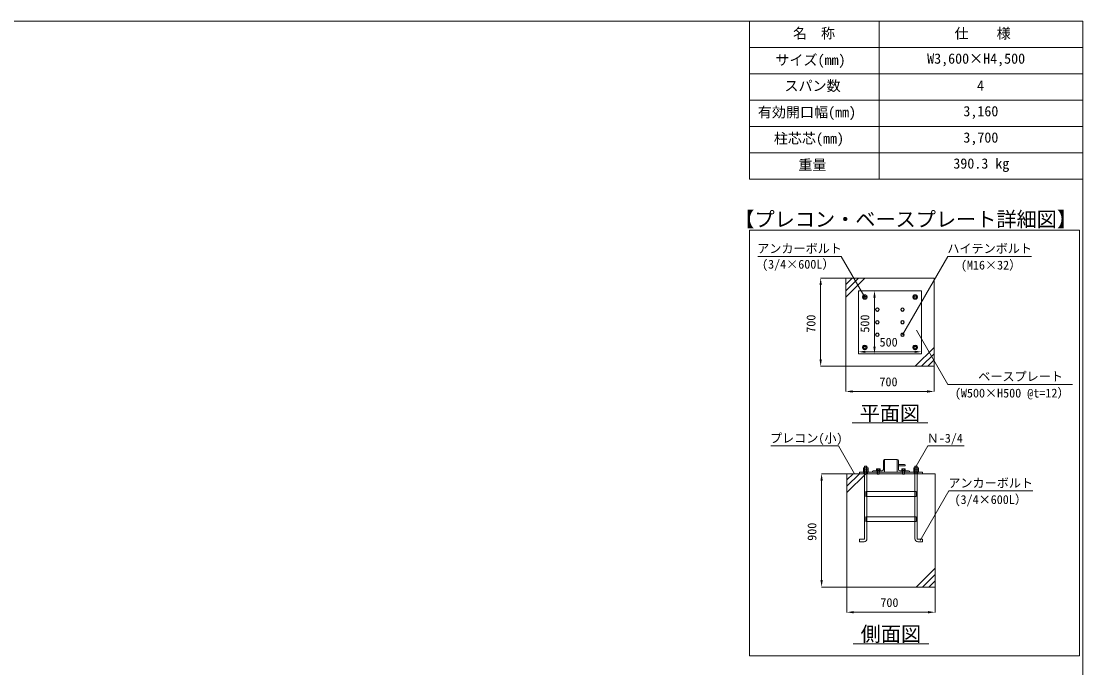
# Model space of a CAD drawing. Units: millimetres, scale not verified. Extents: x -82240 to -62115, y -14438 to 14438.
# Drawn here: x -70540 to -62115, y -5696 to -562 of the extents above; entities that cross this region are included whole.
import ezdxf
from ezdxf.enums import TextEntityAlignment as Align

# ---------------------------------------------------------------- set-up
doc = ezdxf.new("R2010")
doc.units = ezdxf.units.MM
doc.header["$LTSCALE"] = 38
doc.linetypes.add('DASHED1', pattern=[1.8, 1.2, -0.6])
for name, color, linetype, lineweight in [('0-6_ﾎﾞﾙﾄ類', 2, 'Continuous', 18), ('0-9_基礎工事用PCA小', 7, 'Continuous', 18), ('0-A_図面枠', 7, 'Continuous', 18), ('0-B_寸法', 3, 'Continuous', 18), ('1-4_表', 7, 'Continuous', 18), ('1-6_標準柱', 7, 'Continuous', 18), ('1-7_文字', 7, 'Continuous', 18)]:
    doc.layers.add(name, color=color, linetype=linetype, lineweight=lineweight)
doc.styles.add('ＭＳ ゴシック', font='')
doc.styles.get('ＭＳ ゴシック').set_extended_font_data('MS Gothic')

msp = doc.modelspace()

# ---------------------------------------------------------------- linework, layer by layer
at = {"layer": '0-6_ﾎﾞﾙﾄ類'}
for p, q in [((-63847.38, -4122.69), (-63847.38, -4108.11)), ((-63847.38, -4125.54), (-63847.38, -4140.12)), ((-63828.33, -4122.69), (-63828.33, -4108.11)), ((-63828.33, -4125.54), (-63828.33, -4140.12)), ((-63749.7, -4115.7), (-63751.53, -4116.75)), ((-63751.53, -4116.75), (-63751.53, -4125.51)), ((-63724.2, -4125.51), (-63751.53, -4125.51)), ((-63726.03, -4115.7), (-63749.7, -4115.7)), ((-63726.63, -4125.72), (-63749.1, -4125.72)), ((-63744.69, -4116.75), (-63744.69, -4125.51)), ((-63731.04, -4116.75), (-63731.04, -4125.51)), ((-63726.03, -4115.7), (-63724.2, -4116.75)), ((-63724.2, -4116.75), (-63724.2, -4125.51)), ((-63549.69, -4115.7), (-63551.52, -4116.75)), ((-63551.52, -4116.75), (-63551.52, -4125.51)), ((-63524.19, -4125.51), (-63551.52, -4125.51)), ((-63526.02, -4115.7), (-63549.69, -4115.7)), ((-63526.62, -4125.72), (-63549.12, -4125.72)), ((-63544.71, -4116.75), (-63544.71, -4125.51)), ((-63531.03, -4116.75), (-63531.03, -4125.51)), ((-63526.02, -4115.7), (-63524.19, -4116.75)), ((-63524.19, -4116.75), (-63524.19, -4125.51)), ((-63447.39, -4122.69), (-63447.39, -4108.11)), ((-63447.39, -4125.54), (-63447.39, -4140.12)), ((-63428.34, -4122.69), (-63428.34, -4108.11)), ((-63428.34, -4125.54), (-63428.34, -4140.12)), ((-63745.86, -4154.7), (-63745.86, -4132.71)), ((-63738, -4128.72), (-63739.05, -4132.71)), ((-63736.68, -4128.72), (-63737.73, -4132.71)), ((-63731.1, -4157.52), (-63731.1, -4132.71)), ((-63729.87, -4154.7), (-63731.1, -4157.52)), ((-63729.87, -4154.7), (-63729.87, -4132.71)), ((-63545.88, -4154.7), (-63545.88, -4132.71)), ((-63537.99, -4128.72), (-63539.07, -4132.71)), ((-63536.67, -4128.72), (-63537.75, -4132.71)), ((-63531.09, -4157.52), (-63531.09, -4132.71)), ((-63529.86, -4154.7), (-63531.09, -4157.52)), ((-63529.86, -4154.7), (-63529.86, -4132.71))]:
    msp.add_line(p, q, dxfattribs=at)
for points in [[(-63854.64, -2736.09), (-63863.88, -2752.08), (-63854.64, -2768.1), (-63836.16, -2768.1), (-63826.92, -2752.08), (-63836.16, -2736.09)], [(-63436.17, -2736.09), (-63426.93, -2752.08), (-63436.17, -2768.1), (-63454.65, -2768.1), (-63463.89, -2752.08), (-63454.65, -2736.09)], [(-63752.25, -2840.25), (-63759.06, -2852.1), (-63752.25, -2863.92), (-63738.57, -2863.92), (-63731.73, -2852.1), (-63738.57, -2840.25)], [(-63552.24, -2840.25), (-63559.08, -2852.1), (-63552.24, -2863.92), (-63538.56, -2863.92), (-63531.75, -2852.1), (-63538.56, -2840.25)], [(-63752.25, -2940.27), (-63759.06, -2952.09), (-63752.25, -2963.94), (-63738.57, -2963.94), (-63731.73, -2952.09), (-63738.57, -2940.27)], [(-63552.24, -2940.27), (-63559.08, -2952.09), (-63552.24, -2963.94), (-63538.56, -2963.94), (-63531.75, -2952.09), (-63538.56, -2940.27)], [(-63752.25, -3040.26), (-63759.06, -3052.08), (-63752.25, -3063.93), (-63738.57, -3063.93), (-63731.73, -3052.08), (-63738.57, -3040.26)], [(-63552.24, -3040.26), (-63559.08, -3052.08), (-63552.24, -3063.93), (-63538.56, -3063.93), (-63531.75, -3052.08), (-63538.56, -3040.26)], [(-63854.64, -3168.09), (-63863.88, -3152.1), (-63854.64, -3136.08), (-63836.16, -3136.08), (-63826.92, -3152.1), (-63836.16, -3168.09)], [(-63436.17, -3168.09), (-63426.93, -3152.1), (-63436.17, -3136.08), (-63454.65, -3136.08), (-63463.89, -3152.1), (-63454.65, -3168.09)], [(-63856.35, -4122.69), (-63856.35, -4108.11), (-63819.39, -4108.11), (-63819.39, -4122.69), (-63821.88, -4124.1), (-63853.86, -4124.1)], [(-63856.35, -4125.54), (-63856.35, -4140.12), (-63819.39, -4140.12), (-63819.39, -4125.54), (-63821.88, -4124.1), (-63853.86, -4124.1)], [(-63751.86, -4125.72), (-63751.86, -4128.72), (-63723.87, -4128.72), (-63723.87, -4125.72)], [(-63551.88, -4125.72), (-63551.88, -4128.72), (-63523.86, -4128.72), (-63523.86, -4125.72)], [(-63456.33, -4122.69), (-63456.33, -4108.11), (-63419.4, -4108.11), (-63419.4, -4122.69), (-63421.86, -4124.1), (-63453.87, -4124.1)], [(-63456.33, -4125.54), (-63456.33, -4140.12), (-63419.4, -4140.12), (-63419.4, -4125.54), (-63421.86, -4124.1), (-63453.87, -4124.1)], [(-63855.87, -4140.12), (-63819.87, -4140.12), (-63819.87, -4142.7), (-63855.87, -4142.7)], [(-63723.87, -4128.72), (-63751.86, -4128.72), (-63751.86, -4132.71), (-63723.87, -4132.71)], [(-63523.86, -4128.72), (-63551.88, -4128.72), (-63551.88, -4132.71), (-63523.86, -4132.71)], [(-63455.88, -4140.12), (-63419.88, -4140.12), (-63419.88, -4142.7), (-63455.88, -4142.7)]]:
    msp.add_lwpolyline(points, close=True, dxfattribs=at)
for points in [[(-63729.87, -4154.7), (-63745.86, -4154.7), (-63744.63, -4157.52)], [(-63731.1, -4157.52), (-63744.63, -4157.52), (-63744.63, -4132.71)], [(-63529.86, -4154.7), (-63545.88, -4154.7), (-63544.65, -4157.52)], [(-63531.09, -4157.52), (-63544.65, -4157.52), (-63544.65, -4132.71)]]:
    msp.add_lwpolyline(points, dxfattribs=at)
for centre, radius in [((-63845.4, -2752.08), 15.99), ((-63845.4, -2752.08), 9.54), ((-63845.4, -2752.08), 8.1), ((-63445.41, -2752.08), 15.99), ((-63445.41, -2752.08), 9.54), ((-63445.41, -2752.08), 8.1), ((-63745.41, -2852.1), 14.01), ((-63745.41, -2852.1), 11.85), ((-63545.4, -2852.1), 14.01), ((-63545.4, -2852.1), 11.85), ((-63745.41, -2952.09), 14.01), ((-63745.41, -2952.09), 11.85), ((-63545.4, -2952.09), 14.01), ((-63545.4, -2952.09), 11.85), ((-63745.41, -3052.08), 14.01), ((-63745.41, -3052.08), 11.85), ((-63545.4, -3052.08), 14.01), ((-63545.4, -3052.08), 11.85), ((-63845.4, -3152.1), 15.99), ((-63845.4, -3152.1), 9.54), ((-63845.4, -3152.1), 8.1), ((-63445.41, -3152.1), 15.99), ((-63445.41, -3152.1), 9.54), ((-63445.41, -3152.1), 8.1)]:
    msp.add_circle(centre, radius, dxfattribs=at)
for centre, radius, start, end in [((-63845.4, -2752.08), 18, 122.734, 177.266), ((-63845.4, -2752.08), 18, 182.734, 237.266), ((-63845.4, -2752.08), 18, 62.734, 117.266), ((-63845.4, -2752.08), 18, 242.734, 297.266), ((-63845.4, -2752.08), 18, 2.734, 57.266), ((-63845.4, -2752.08), 18, 302.734, 357.266), ((-63445.41, -2752.08), 18, 122.734, 177.266), ((-63445.41, -2752.08), 18, 182.734, 237.266), ((-63445.41, -2752.08), 18, 62.734, 117.266), ((-63445.41, -2752.08), 18, 242.734, 297.266), ((-63445.41, -2752.08), 18, 2.734, 57.266), ((-63445.41, -2752.08), 18, 302.734, 357.266), ((-63845.4, -3152.1), 18, 122.734, 177.266), ((-63845.4, -3152.1), 18, 182.734, 237.266), ((-63845.4, -3152.1), 18, 62.734, 117.266), ((-63845.4, -3152.1), 18, 242.734, 297.266), ((-63845.4, -3152.1), 18, 2.734, 57.266), ((-63845.4, -3152.1), 18, 302.734, 357.266), ((-63445.41, -3152.1), 18, 122.734, 177.266), ((-63445.41, -3152.1), 18, 182.734, 237.266), ((-63445.41, -3152.1), 18, 62.734, 117.266), ((-63445.41, -3152.1), 18, 242.734, 297.266), ((-63445.41, -3152.1), 18, 2.734, 57.266), ((-63445.41, -3152.1), 18, 302.734, 357.266), ((-63851.88, -4114.92), 8.94, 240, 300), ((-63851.88, -4133.28), 8.94, 60, 120), ((-63837.87, -4091.64), 32.46, 252.932, 287.068), ((-63837.87, -4156.56), 32.46, 72.932, 107.068), ((-63823.86, -4114.92), 8.94, 239.975, 300.025), ((-63823.86, -4133.28), 8.94, 59.975, 120.025), ((-63748.11, -4121.76), 6.06, 55.616, 124.384), ((-63749.1, -4125.51), 0.21, 180, 270), ((-63737.88, -4138.32), 22.62, 72.412, 107.588), ((-63727.62, -4121.76), 6.06, 55.616, 124.384), ((-63726.63, -4125.51), 0.21, 270, 0), ((-63548.13, -4121.76), 6.06, 55.616, 124.384), ((-63549.12, -4125.51), 0.21, 180, 270), ((-63537.87, -4138.32), 22.62, 72.412, 107.588), ((-63527.61, -4121.76), 6.06, 55.616, 124.384), ((-63526.62, -4125.51), 0.21, 270, 0), ((-63451.86, -4114.92), 8.94, 240, 300), ((-63451.86, -4133.28), 8.94, 60, 120), ((-63437.88, -4091.64), 32.46, 252.932, 287.068), ((-63437.88, -4156.56), 32.46, 72.932, 107.068), ((-63423.87, -4114.92), 8.94, 239.975, 300.025), ((-63423.87, -4133.28), 8.94, 59.975, 120.025)]:
    msp.add_arc(centre, radius, start, end, dxfattribs=at)
at = {"layer": '0-9_基礎工事用PCA小'}
for p, q in [((-63995.4, -2752.08), (-63845.4, -2602.08)), ((-63995.4, -2702.1), (-63895.41, -2602.08)), ((-63995.4, -2652.09), (-63945.42, -2602.08)), ((-63295.41, -3152.1), (-63445.41, -3302.1)), ((-63295.41, -3202.08), (-63395.4, -3302.1)), ((-63295.41, -3252.09), (-63345.42, -3302.1)), ((-63987.87, -4304.7), (-63837.87, -4154.7)), ((-63987.87, -4254.72), (-63887.88, -4154.7)), ((-63987.87, -4204.71), (-63937.86, -4154.7)), ((-63847.38, -4154.7), (-63828.33, -4154.7)), ((-63428.34, -4154.7), (-63447.39, -4154.7)), ((-63828.33, -4334.7), (-63828.33, -4496.7)), ((-63447.39, -4334.7), (-63447.39, -4496.7)), ((-63828.33, -4534.71), (-63828.33, -4671.72)), ((-63447.39, -4534.71), (-63447.39, -4671.72)), ((-63287.88, -4904.7), (-63437.88, -5054.7)), ((-63287.88, -4954.71), (-63387.87, -5054.7)), ((-63287.88, -5004.72), (-63337.86, -5054.7))]:
    msp.add_line(p, q, dxfattribs=at)
at = {"layer": '0-9_基礎工事用PCA小', "linetype": 'DASHED1'}
for p, q in [((-63852.57, -4142.7), (-63852.57, -4154.7)), ((-63822.87, -4142.7), (-63822.87, -4154.7)), ((-63745.86, -4142.7), (-63745.86, -4154.7)), ((-63729.87, -4142.7), (-63729.87, -4154.7)), ((-63545.88, -4142.7), (-63545.88, -4154.7)), ((-63529.86, -4142.7), (-63529.86, -4154.7)), ((-63452.88, -4142.7), (-63452.88, -4154.7)), ((-63422.88, -4142.7), (-63422.88, -4154.7)), ((-63828.33, -4296.72), (-63828.33, -4334.7)), ((-63447.39, -4296.72), (-63447.39, -4334.7)), ((-63828.33, -4496.7), (-63828.33, -4534.71)), ((-63447.39, -4496.7), (-63447.39, -4534.71))]:
    msp.add_line(p, q, dxfattribs=at)
at = {"layer": '0-9_基礎工事用PCA小'}
for points in [[(-63995.4, -3302.1), (-63295.41, -3302.1), (-63295.41, -2602.08), (-63995.4, -2602.08)], [(-63895.41, -2702.1), (-63395.4, -2702.1), (-63395.4, -3202.08), (-63895.41, -3202.08)], [(-63987.87, -5054.7), (-63287.88, -5054.7), (-63287.88, -4154.7), (-63987.87, -4154.7)], [(-63887.88, -4154.7), (-63387.87, -4154.7), (-63387.87, -4142.7), (-63887.88, -4142.7)], [(-63837.87, -4296.72), (-63437.88, -4296.72), (-63437.88, -4334.7), (-63837.87, -4334.7)], [(-63837.87, -4496.7), (-63437.88, -4496.7), (-63437.88, -4534.71), (-63837.87, -4534.71)]]:
    msp.add_lwpolyline(points, close=True, dxfattribs=at)
for points in [[(-63847.38, -4671.66), (-63847.38, -4094.7), (-63828.33, -4094.7), (-63828.33, -4296.72)], [(-63847.38, -4157.22), (-63844.89, -4154.7), (-63844.89, -4094.7), (-63830.85, -4094.7), (-63830.85, -4154.7), (-63828.33, -4157.22)], [(-63428.34, -4671.66), (-63428.34, -4094.7), (-63447.39, -4094.7), (-63447.39, -4296.72)], [(-63428.34, -4157.22), (-63430.83, -4154.7), (-63430.83, -4094.7), (-63444.9, -4094.7), (-63444.9, -4154.7), (-63447.39, -4157.22)], [(-63851.34, -4694.7), (-63888.33, -4694.7), (-63888.33, -4675.65), (-63851.4, -4675.65)], [(-63424.38, -4694.7), (-63387.39, -4694.7), (-63387.39, -4675.65), (-63424.35, -4675.65)]]:
    msp.add_lwpolyline(points, dxfattribs=at)
for centre, radius, start, end in [((-63851.4, -4671.66), 3.99, 270, 0), ((-63851.34, -4671.72), 23.01, 270, 0), ((-63424.38, -4671.72), 23.01, 180, 270), ((-63424.35, -4671.66), 3.99, 180, 270)]:
    msp.add_arc(centre, radius, start, end, dxfattribs=at)
at = {"layer": '0-A_図面枠'}
for points in [[(-82240.11, -562.5), (-62115.09, -562.5), (-62115.09, -14437.5), (-82240.11, -14437.5)], [(-64759.89, -2222.61), (-62139.96, -2222.61), (-62139.96, -5601.15), (-64759.89, -5601.15)]]:
    msp.add_lwpolyline(points, close=True, dxfattribs=at)
at = {"layer": '0-B_寸法'}
for p, q in [((-63996.42, -2602.08), (-64196.4, -2602.08)), ((-64195.41, -2657.1), (-64195.41, -3247.08)), ((-63894.42, -2702.1), (-63767.1, -2702.1)), ((-63768.09, -2757.09), (-63768.09, -3147.09)), ((-63895.41, -3201.09), (-63895.41, -3186.09)), ((-63840.42, -3187.08), (-63450.42, -3187.08)), ((-63779.4, -3202.08), (-63767.1, -3202.08)), ((-63996.42, -3302.1), (-64196.4, -3302.1)), ((-63995.4, -3303.09), (-63995.4, -3503.1)), ((-63295.41, -3303.09), (-63295.41, -3503.1)), ((-63940.41, -3502.08), (-63350.4, -3502.08)), ((-63988.86, -4154.7), (-64188.87, -4154.7)), ((-64187.88, -4209.72), (-64187.88, -4999.71)), ((-63988.86, -5054.7), (-64188.87, -5054.7)), ((-63987.87, -5055.72), (-63987.87, -5255.7)), ((-63287.88, -5055.72), (-63287.88, -5255.7)), ((-63932.88, -5254.71), (-63342.87, -5254.71))]:
    msp.add_line(p, q, dxfattribs=at)
at = {"layer": '0-B_寸法', "color": 91}
for points in [[(-64204.56, -2657.1), (-64195.41, -2602.08), (-64186.23, -2657.1)], [(-63777.27, -2757.09), (-63768.09, -2702.1), (-63758.94, -2757.09)], [(-63840.42, -3177.93), (-63895.41, -3187.08), (-63840.42, -3196.26)], [(-63777.27, -3147.09), (-63768.09, -3202.08), (-63758.94, -3147.09)], [(-63450.42, -3177.93), (-63395.4, -3187.08), (-63450.42, -3196.26)], [(-64204.56, -3247.08), (-64195.41, -3302.1), (-64186.23, -3247.08)], [(-63940.41, -3492.93), (-63995.4, -3502.08), (-63940.41, -3511.26)], [(-63350.4, -3492.93), (-63295.41, -3502.08), (-63350.4, -3511.26)], [(-64197.03, -4209.72), (-64187.88, -4154.7), (-64178.7, -4209.72)], [(-64197.03, -4999.71), (-64187.88, -5054.7), (-64178.7, -4999.71)], [(-63932.88, -5245.53), (-63987.87, -5254.71), (-63932.88, -5263.86)], [(-63342.87, -5245.53), (-63287.88, -5254.71), (-63342.87, -5263.86)]]:
    msp.add_solid(points, dxfattribs=at)
at = {"layer": '1-4_表'}
for p, q in [((-64759.89, -562.5), (-62115.09, -562.5)), ((-64759.89, -562.5), (-64759.89, -1815.3)), ((-63729.81, -562.5), (-63729.81, -1815.3)), ((-62115.09, -562.5), (-62115.09, -1815.3)), ((-64759.89, -771.3), (-62115.09, -771.3)), ((-64759.89, -980.1), (-62115.09, -980.1)), ((-64759.89, -1188.9), (-62115.09, -1188.9)), ((-64759.89, -1397.7), (-62115.09, -1397.7)), ((-64759.89, -1606.5), (-62115.09, -1606.5)), ((-64759.89, -1815.3), (-62115.09, -1815.3))]:
    msp.add_line(p, q, dxfattribs=at)
at = {"layer": '1-6_標準柱'}
for p, q in [((-63587.88, -4042.71), (-63691.08, -4042.71)), ((-63697.86, -4052.7), (-63697.86, -4122.72)), ((-63577.86, -4052.7), (-63577.86, -4122.72)), ((-63707.88, -4132.71), (-63777.87, -4132.71)), ((-63587.88, -4142.7), (-63687.87, -4142.7)), ((-63567.87, -4132.71), (-63497.88, -4132.71))]:
    msp.add_line(p, q, dxfattribs=at)
at = {"layer": '1-6_標準柱', "linetype": 'DASHED1'}
for p, q in [((-63747.87, -4132.71), (-63747.87, -4142.7)), ((-63727.86, -4132.71), (-63727.86, -4142.7)), ((-63547.86, -4132.71), (-63547.86, -4142.7)), ((-63527.88, -4132.71), (-63527.88, -4142.7))]:
    msp.add_line(p, q, dxfattribs=at)
at = {"layer": '1-6_標準柱'}
for points in [[(-63787.86, -4142.7), (-63687.87, -4142.7), (-63687.87, -4042.71)], [(-63487.86, -4142.7), (-63587.88, -4142.7), (-63587.88, -4042.71)], [(-63528.87, -4082.7), (-63577.86, -4082.7), (-63577.86, -4092.72), (-63528.87, -4092.72)]]:
    msp.add_lwpolyline(points, dxfattribs=at)
for centre, radius, start, end in [((-63687.87, -4052.7), 9.99, 90, 180), ((-63587.88, -4052.7), 9.99, 0, 90), ((-63707.88, -4122.72), 9.99, 270, 0), ((-63567.87, -4122.72), 9.99, 180, 270), ((-63528.87, -4087.71), 5.01, 270, 90), ((-63777.87, -4142.7), 9.99, 90, 180), ((-63497.88, -4142.7), 9.99, 0, 90)]:
    msp.add_arc(centre, radius, start, end, dxfattribs=at)
at = {"layer": '1-7_文字'}
for p, q in [((-64693.65, -2429.31), (-64032.12, -2429.31)), ((-64031.76, -2429.31), (-64032.12, -2429.31)), ((-63845.4, -2752.08), (-64031.76, -2429.31)), ((-63545.4, -3052.08), (-63185.85, -2429.31)), ((-63185.85, -2429.31), (-63185.49, -2429.31)), ((-63185.49, -2429.31), (-62521.41, -2429.31)), ((-63434.43, -3014.79), (-63185.85, -3445.38)), ((-63185.85, -3445.38), (-63185.49, -3445.38)), ((-63185.49, -3445.38), (-62195.85, -3445.38)), ((-63945.42, -3752.1), (-63345.42, -3752.1)), ((-64591.95, -3934.89), (-64054.86, -3934.89)), ((-64054.5, -3934.89), (-64054.86, -3934.89)), ((-63927.6, -4154.7), (-64054.5, -3934.89)), ((-63437.88, -4094.7), (-63345.6, -3934.89)), ((-63345.6, -3934.89), (-63345.24, -3934.89)), ((-63345.24, -3934.89), (-63055.32, -3934.89)), ((-63405.87, -4685.19), (-63178.29, -4291.02)), ((-63178.29, -4291.02), (-63177.93, -4291.02)), ((-63177.93, -4291.02), (-62510.88, -4291.02)), ((-63937.86, -5504.7), (-63337.86, -5504.7))]:
    msp.add_line(p, q, dxfattribs=at)

# ---------------------------------------------------------------- texts
at = {"layer": '0-B_寸法', "style": 'ＭＳ ゴシック'}
for s, p in [('700', (-64215.81, -3035.61)), ('500', (-63788.49, -3034.77)), ('900', (-64208.28, -4687.59))]:
    msp.add_text(s, height=70.38, rotation=90, dxfattribs=at).set_placement(p, align=Align.BOTTOM_LEFT)
for s, p in [('500', (-63728.07, -3166.68)), ('700', (-63728.94, -3481.68)), ('700', (-63721.38, -5234.31))]:
    msp.add_text(s, height=70.38, dxfattribs=at).set_placement(p, align=Align.BOTTOM_LEFT)
at = {"layer": '1-4_表', "style": 'ＭＳ ゴシック'}
for s, p in [('名\u3000称', (-64415.16, -723.51)), ('仕\u3000\u3000様', (-63132.78, -724.26)), ('サイズ(mm)', (-64554.06, -935.52)), ('W3,600×H4,500', (-63350.28, -924.39)), ('スパン数', (-64482.63, -1140.63)), ('4', (-62954.34, -1139.13)), ('有効開口幅(mm)', (-64693.71, -1350.15)), ('3,160', (-63062.85, -1341.99)), ('柱芯芯(mm)', (-64566.66, -1558.23)), ('3,700', (-63062.85, -1550.79)), ('重量', (-64372.38, -1768.26)), ('390.3 kg', (-63142.44, -1757.13))]:
    msp.add_text(s, height=81.64, dxfattribs=at).set_placement(p, align=Align.BOTTOM_LEFT)
at = {"layer": '1-7_文字', "style": 'ＭＳ ゴシック'}
for s, height, p in [('【プレコン・ベースプレート詳細図】 ', 117.3, (-64880.55, -2228.61)), ('アンカーボルト', 70.38, (-64698.75, -2423.91)), ('ハイテンボルト', 70.38, (-63190.02, -2423.91)), ('(3/4×600L）', 70.38, (-64660.77, -2548.08)), ('(M16×32）', 70.38, (-63082.62, -2554.92)), ('   \u3000ベースプレート\u3000\u3000\u3000', 70.38, (-63184.47, -3439.98)), ('(W500×H500 @t=12）', 70.38, (-63130.17, -3570.96)), ('平面図', 117.3, (-63885.42, -3768.09)), ('プレコン(小)', 70.38, (-64597.47, -3929.49)), ('Ｎ-3/4', 70.38, (-63354.03, -3929.49)), ('アンカーボルト\u3000', 70.38, (-63182.04, -4285.62)), ('(3/4×600L）', 70.38, (-63133.05, -4416.63)), ('側面図', 117.3, (-63877.86, -5520.72))]:
    msp.add_text(s, height=height, dxfattribs=at).set_placement(p, align=Align.BOTTOM_LEFT)

doc.saveas('drawing.dxf')
